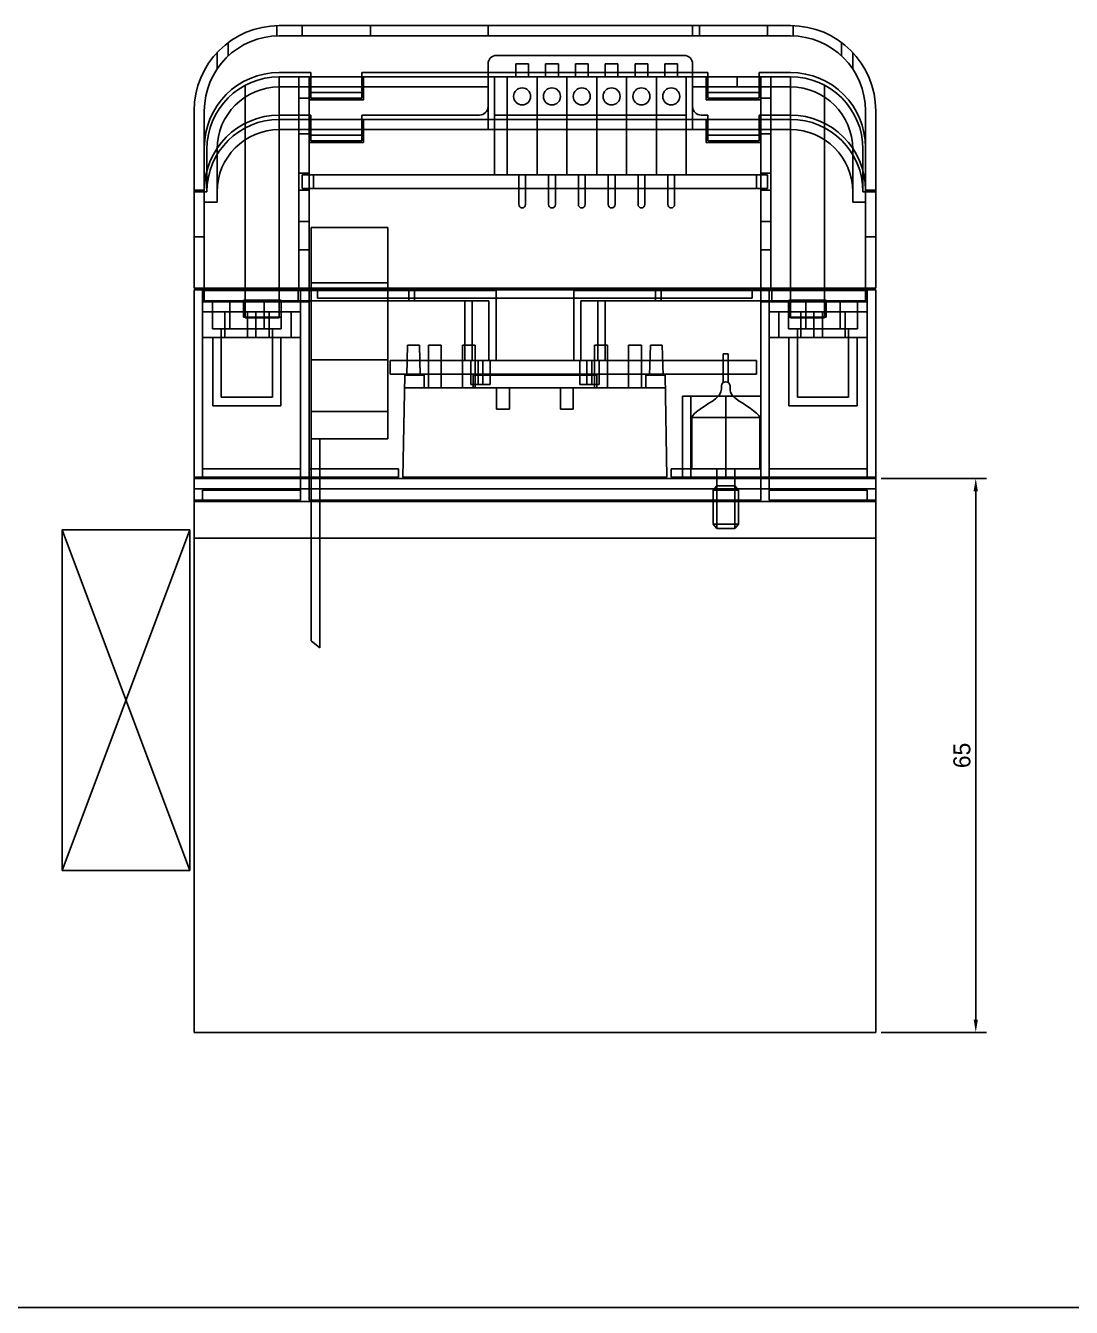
# Model space of a CAD drawing. Header units: millimetres. Extents: x 1406 to 2636, y 2148 to 2456.
# Drawn here: x 2180.8 to 2303.5, y 2147.7 to 2298.1 of the extents above; entities that cross this region are included whole.
import ezdxf

# ---------------------------------------------------------------- set-up
doc = ezdxf.new("R2010")
doc.units = ezdxf.units.MM
for name, color, linetype in [('Bus-Bar', 7, 'Continuous'), ('CASE-COVER', 7, 'Continuous'), ('CASE-상', 7, 'Continuous'), ('CASE-하', 7, 'Continuous'), ('CT', 7, 'Continuous'), ('FAN', 7, 'Continuous'), ('PCB', 7, 'Continuous'), ('SCR', 7, 'Continuous'), ('단자대', 7, 'Continuous'), ('방열판', 7, 'Continuous'), ('온도센서', 2, 'Continuous')]:
    doc.layers.add(name, color=color, linetype=linetype)
doc.dimstyles.new('ISO-25', dxfattribs={"dimtxt": 2, "dimasz": 1.5, "dimexe": 1.25, "dimexo": 0.625, "dimtad": 1, "dimtxsty": 'Standard', "dimcen": 2.5, "dimclrd": 6, "dimclre": 6, "dimclrt": 1, "dimazin": 0, "dimtfac": 1, "dimtmove": 0, "dimatfit": 3, "dimfxl": 1, "dimarcsym": 0})

# ---------------------------------------------------------------- blocks, each defined once
blk = doc.blocks.new('*D476')
at = {"color": 6, "lineweight": -2, "transparency": 16777216}
for p, q in [((2281.21, 2244.99), (2293.58, 2244.99)), ((2292.33, 2243.49), (2292.33, 2181.49)), ((2281.21, 2179.99), (2293.58, 2179.99))]:
    blk.add_line(p, q, dxfattribs=at)
at = {"color": 6, "transparency": 16777216}
for points in [[(2292.08, 2243.49), (2292.58, 2243.49), (2292.33, 2244.99)], [(2292.08, 2181.49), (2292.58, 2181.49), (2292.33, 2179.99)]]:
    blk.add_solid(points, dxfattribs=at)
at = {"layer": 'Defpoints', "color": 0, "transparency": 16777216}
for p in [(2280.59, 2244.99), (2280.59, 2179.99), (2292.33, 2179.99)]:
    blk.add_point(p, dxfattribs=at)
at = {"color": 1, "transparency": 16777216, "insert": (2290.71, 2212.49), "char_height": 2, "attachment_point": 5, "rotation": 90}
blk.add_mtext('65', dxfattribs=at)

msp = doc.modelspace()

# ---------------------------------------------------------------- linework, layer by layer
at = {"color": 1, "ltscale": 10}
msp.add_line((2635.997, 2147.723), (1406.218, 2147.723), dxfattribs=at)
at = {"layer": 'Bus-Bar', "color": 2}
for p, q in [((2201.785, 2267.035), (2201.785, 2265.835)), ((2236.038, 2267.035), (2236.038, 2258.835)), ((2245.141, 2267.035), (2245.141, 2258.835)), ((2279.394, 2267.035), (2279.394, 2265.835)), ((2232.361, 2265.835), (2232.361, 2258.835)), ((2233.21, 2265.835), (2233.21, 2258.835)), ((2235.19, 2265.835), (2235.19, 2258.835)), ((2245.99, 2265.835), (2245.99, 2258.835)), ((2247.97, 2265.835), (2247.97, 2258.835)), ((2248.818, 2265.835), (2248.818, 2258.835)), ((2232.361, 2258.835), (2233.068, 2258.835)), ((2233.068, 2258.835), (2233.917, 2258.835)), ((2233.068, 2258.835), (2233.068, 2256.035)), ((2233.917, 2258.835), (2233.917, 2256.035)), ((2234.482, 2258.835), (2236.038, 2258.835)), ((2234.482, 2258.835), (2234.482, 2256.035)), ((2235.331, 2258.835), (2235.331, 2256.035)), ((2246.697, 2258.835), (2245.141, 2258.835)), ((2245.848, 2258.835), (2245.848, 2256.035)), ((2246.697, 2258.835), (2246.697, 2256.035)), ((2248.111, 2258.835), (2247.263, 2258.835)), ((2247.263, 2258.835), (2247.263, 2256.035)), ((2248.818, 2258.835), (2248.111, 2258.835)), ((2248.111, 2258.835), (2248.111, 2256.035)), ((2233.068, 2256.035), (2235.331, 2256.035)), ((2248.111, 2256.035), (2245.848, 2256.035))]:
    msp.add_line(p, q, dxfattribs=at)
at = {"layer": 'Bus-Bar', "color": 2, "ltscale": 10}
for p, q in [((2236.038, 2267.035), (2201.785, 2267.035)), ((2212.785, 2267.035), (2212.785, 2265.835)), ((2212.785, 2267.035), (2212.785, 2265.835)), ((2225.785, 2267.035), (2225.785, 2265.835)), ((2226.442, 2267.035), (2226.442, 2265.835)), ((2245.141, 2267.035), (2279.394, 2267.035)), ((2254.738, 2267.035), (2254.738, 2265.835)), ((2255.394, 2267.035), (2255.394, 2265.835)), ((2268.394, 2267.035), (2268.394, 2265.835)), ((2235.19, 2265.835), (2201.785, 2265.835)), ((2245.99, 2265.835), (2279.394, 2265.835))]:
    msp.add_line(p, q, dxfattribs=at)
at = {"layer": 'CASE-COVER', "color": 3}
for p, q in [((2210.29, 2296.93), (2210.29, 2298.131)), ((2270.59, 2298.135), (2210.59, 2298.135)), ((2270.59, 2296.935), (2210.59, 2296.935)), ((2213.29, 2296.935), (2213.29, 2298.135)), ((2221.29, 2296.935), (2221.29, 2298.135)), ((2235.09, 2296.935), (2235.09, 2298.135)), ((2259.09, 2296.935), (2259.09, 2298.135)), ((2259.89, 2296.935), (2259.89, 2298.135)), ((2267.89, 2296.935), (2267.89, 2298.135)), ((2270.89, 2296.93), (2270.89, 2298.131)), ((2204.59, 2294.572), (2204.59, 2296.135)), ((2276.59, 2294.572), (2276.59, 2296.135)), ((2203.29, 2293.049), (2203.29, 2294.97)), ((2258.09, 2294.635), (2236.09, 2294.635)), ((2277.89, 2293.049), (2277.89, 2294.97)), ((2214.29, 2292.635), (2210.59, 2292.635)), ((2214.29, 2289.635), (2214.29, 2292.635)), ((2235.09, 2292.635), (2220.29, 2292.635)), ((2220.29, 2289.635), (2220.29, 2292.635)), ((2235.09, 2288.635), (2235.09, 2293.635)), ((2259.09, 2292.635), (2235.09, 2292.635)), ((2259.09, 2288.635), (2259.09, 2293.635)), ((2260.89, 2292.635), (2259.09, 2292.635)), ((2260.89, 2289.635), (2260.89, 2292.635)), ((2270.59, 2292.635), (2266.89, 2292.635)), ((2266.89, 2289.635), (2266.89, 2292.635)), ((2200.59, 2273.335), (2200.59, 2288.135)), ((2201.79, 2278.835), (2201.79, 2288.135)), ((2279.39, 2278.835), (2279.39, 2288.135)), ((2280.59, 2273.335), (2280.59, 2288.135)), ((2214.29, 2287.635), (2210.59, 2287.635)), ((2214.29, 2284.635), (2214.29, 2287.635)), ((2234.09, 2287.635), (2220.29, 2287.635)), ((2220.29, 2284.635), (2220.29, 2287.635)), ((2260.89, 2287.635), (2260.09, 2287.635)), ((2260.89, 2284.635), (2260.89, 2287.635)), ((2270.59, 2287.635), (2266.89, 2287.635)), ((2266.89, 2284.635), (2266.89, 2287.635)), ((2200.59, 2278.835), (2201.79, 2278.835)), ((2201.79, 2273.335), (2201.79, 2278.835)), ((2279.39, 2273.335), (2279.39, 2278.835)), ((2280.59, 2278.835), (2279.39, 2278.835)), ((2200.59, 2273.335), (2201.79, 2273.335)), ((2279.39, 2273.335), (2280.59, 2273.335))]:
    msp.add_line(p, q, dxfattribs=at)
at = {"layer": 'CASE-COVER', "color": 3, "ltscale": 10}
for p, q in [((2214.29, 2290.935), (2220.29, 2290.935)), ((2266.89, 2290.935), (2260.89, 2290.935)), ((2214.29, 2290.285), (2220.29, 2290.285)), ((2214.29, 2289.635), (2220.29, 2289.635)), ((2266.89, 2290.285), (2260.89, 2290.285)), ((2266.89, 2289.635), (2260.89, 2289.635)), ((2214.29, 2285.935), (2220.29, 2285.935)), ((2214.29, 2285.285), (2220.29, 2285.285)), ((2266.89, 2285.935), (2260.89, 2285.935)), ((2266.89, 2285.285), (2260.89, 2285.285)), ((2214.29, 2284.635), (2220.29, 2284.635)), ((2266.89, 2284.635), (2260.89, 2284.635))]:
    msp.add_line(p, q, dxfattribs=at)
at = {"layer": 'CASE-COVER', "color": 3}
for centre, radius, start, end in [((2210.59, 2288.135), 10, 90, 180), ((2210.59, 2288.135), 8.8, 90, 180), ((2270.59, 2288.135), 10, 0, 90), ((2270.59, 2288.135), 8.8, 0, 90), ((2236.09, 2293.635), 1, 90, 180), ((2258.09, 2293.635), 1, 360, 90), ((2210.59, 2283.835), 8.8, 90, 180), ((2270.59, 2283.835), 8.8, 0, 90), ((2234.09, 2288.635), 1, 270, 360), ((2260.09, 2288.635), 1, 180, 270), ((2210.59, 2278.835), 8.8, 90, 180), ((2270.59, 2278.835), 8.8, 0, 90)]:
    msp.add_arc(centre, radius, start, end, dxfattribs=at)
at = {"layer": 'CASE-상', "color": 2, "ltscale": 10}
for p, q in [((2206.59, 2286.135), (2206.59, 2291.135)), ((2210.59, 2287.135), (2210.59, 2292.135)), ((2212.89, 2287.135), (2212.89, 2292.135)), ((2214.09, 2289.635), (2214.09, 2292.135)), ((2220.49, 2289.435), (2220.49, 2292.135)), ((2235.09, 2287.135), (2235.09, 2292.135)), ((2259.09, 2287.135), (2259.09, 2292.135)), ((2260.69, 2289.435), (2260.69, 2292.135)), ((2260.84, 2290.935), (2260.84, 2292.135)), ((2264.34, 2290.935), (2264.34, 2292.135)), ((2267.09, 2289.635), (2267.09, 2292.135)), ((2268.29, 2287.135), (2268.29, 2292.135)), ((2270.59, 2287.135), (2270.59, 2292.135)), ((2274.59, 2286.135), (2274.59, 2291.135)), ((2214.09, 2287.135), (2214.09, 2289.635)), ((2267.09, 2287.135), (2267.09, 2289.635)), ((2210.59, 2263.835), (2210.59, 2287.135)), ((2212.89, 2267.335), (2212.89, 2287.135)), ((2214.09, 2284.435), (2214.09, 2287.135)), ((2220.49, 2284.435), (2220.49, 2287.135)), ((2235.09, 2285.935), (2235.09, 2287.135)), ((2259.09, 2285.935), (2259.09, 2287.135)), ((2260.69, 2284.435), (2260.69, 2287.135)), ((2267.09, 2284.435), (2267.09, 2287.135)), ((2268.29, 2267.335), (2268.29, 2287.135)), ((2270.59, 2263.835), (2270.59, 2287.135)), ((2206.59, 2263.835), (2206.59, 2286.135)), ((2274.59, 2263.835), (2274.59, 2286.135)), ((2202.09, 2283.635), (2202.09, 2278.635)), ((2203.29, 2283.635), (2203.29, 2277.435)), ((2214.09, 2267.335), (2214.09, 2284.435)), ((2267.09, 2267.335), (2267.09, 2284.435)), ((2277.89, 2283.635), (2277.89, 2277.435)), ((2279.09, 2283.635), (2279.09, 2278.635)), ((2200.59, 2278.635), (2200.59, 2267.335)), ((2201.79, 2277.435), (2201.79, 2267.335)), ((2279.39, 2277.435), (2279.39, 2267.335)), ((2280.59, 2278.635), (2280.59, 2267.335)), ((2215.09, 2266.135), (2215.09, 2267.335)), ((2266.09, 2266.135), (2266.09, 2267.335))]:
    msp.add_line(p, q, dxfattribs=at)
at = {"layer": 'CASE-상', "color": 2}
for p, q in [((2270.59, 2292.135), (2210.59, 2292.135)), ((2214.09, 2290.935), (2210.59, 2290.935)), ((2220.49, 2290.935), (2214.09, 2290.935)), ((2235.09, 2290.935), (2220.49, 2290.935)), ((2259.09, 2290.935), (2267.09, 2290.935)), ((2267.09, 2290.935), (2270.59, 2290.935)), ((2214.09, 2289.635), (2212.89, 2289.635)), ((2220.49, 2289.435), (2214.09, 2289.435)), ((2260.69, 2289.435), (2267.09, 2289.435)), ((2267.09, 2289.635), (2268.29, 2289.635)), ((2270.59, 2287.135), (2210.59, 2287.135)), ((2214.09, 2285.935), (2210.59, 2285.935)), ((2214.09, 2285.435), (2212.89, 2285.435)), ((2220.49, 2285.935), (2214.09, 2285.935)), ((2270.59, 2285.935), (2220.49, 2285.935)), ((2260.69, 2285.935), (2267.09, 2285.935)), ((2267.09, 2285.935), (2270.59, 2285.935)), ((2267.09, 2285.435), (2268.29, 2285.435)), ((2220.49, 2284.435), (2214.09, 2284.435)), ((2260.69, 2284.435), (2267.09, 2284.435)), ((2214.09, 2280.835), (2212.89, 2280.835)), ((2267.09, 2280.835), (2268.29, 2280.835)), ((2214.09, 2278.835), (2212.89, 2278.835)), ((2267.09, 2278.835), (2268.29, 2278.835)), ((2202.09, 2278.635), (2200.59, 2278.635)), ((2203.29, 2277.435), (2201.79, 2277.435)), ((2277.89, 2277.435), (2279.39, 2277.435)), ((2279.09, 2278.635), (2280.59, 2278.635)), ((2214.09, 2275.135), (2212.89, 2275.135)), ((2267.09, 2275.135), (2268.29, 2275.135)), ((2214.09, 2271.835), (2212.89, 2271.835)), ((2267.09, 2271.835), (2268.29, 2271.835)), ((2280.59, 2267.335), (2200.59, 2267.335)), ((2210.59, 2265.835), (2206.59, 2265.835)), ((2266.09, 2266.135), (2215.09, 2266.135)), ((2270.59, 2265.835), (2274.59, 2265.835)), ((2206.59, 2263.835), (2210.59, 2263.835)), ((2274.59, 2263.835), (2270.59, 2263.835))]:
    msp.add_line(p, q, dxfattribs=at)
at = {"layer": 'CASE-상', "color": 2, "ltscale": 10}
for centre, radius, start, end in [((2210.59, 2283.635), 8.5, 90, 180), ((2210.59, 2283.635), 7.3, 90, 180), ((2270.59, 2283.635), 8.5, 0, 90), ((2270.59, 2283.635), 7.3, 0, 90), ((2210.59, 2278.635), 8.5, 90, 180), ((2270.59, 2278.635), 8.5, 0, 90), ((2210.59, 2278.635), 7.3, 90, 180), ((2270.59, 2278.635), 7.3, 0, 90)]:
    msp.add_arc(centre, radius, start, end, dxfattribs=at)
at = {"layer": 'CASE-하', "color": 5}
for p, q in [((2280.59, 2267.135), (2200.59, 2267.135)), ((2213.09, 2267.135), (2213.09, 2245.135)), ((2214.09, 2267.135), (2214.09, 2245.135)), ((2267.09, 2267.135), (2267.09, 2245.135)), ((2268.09, 2267.135), (2268.09, 2245.135)), ((2201.59, 2265.735), (2213.09, 2265.735)), ((2202.744, 2265.735), (2202.744, 2262.535)), ((2204.765, 2265.735), (2204.765, 2262.535)), ((2210.79, 2265.935), (2206.39, 2265.935)), ((2208.806, 2265.735), (2208.806, 2262.535)), ((2210.827, 2265.735), (2210.827, 2262.535)), ((2213.09, 2265.735), (2214.09, 2265.735)), ((2267.09, 2265.735), (2268.09, 2265.735)), ((2279.59, 2265.735), (2268.09, 2265.735)), ((2270.353, 2265.735), (2270.353, 2262.535)), ((2270.39, 2265.935), (2274.79, 2265.935)), ((2272.373, 2265.735), (2272.373, 2262.535)), ((2276.415, 2265.735), (2276.415, 2262.535)), ((2278.435, 2265.735), (2278.435, 2262.535)), ((2201.59, 2264.535), (2213.09, 2264.535)), ((2210.79, 2263.935), (2206.39, 2263.935)), ((2206.84, 2264.535), (2206.84, 2261.535)), ((2207.84, 2264.535), (2207.84, 2261.535)), ((2211.98, 2264.535), (2211.98, 2261.535)), ((2279.59, 2264.535), (2268.09, 2264.535)), ((2269.199, 2264.535), (2269.199, 2261.535)), ((2270.39, 2263.935), (2274.79, 2263.935)), ((2273.34, 2264.535), (2273.34, 2261.535)), ((2274.34, 2264.535), (2274.34, 2261.535)), ((2202.744, 2262.535), (2210.827, 2262.535)), ((2203.785, 2262.535), (2203.785, 2254.535)), ((2209.785, 2262.535), (2209.785, 2254.535)), ((2278.435, 2262.535), (2270.353, 2262.535)), ((2271.394, 2262.535), (2271.394, 2254.535)), ((2277.394, 2262.535), (2277.394, 2254.535)), ((2201.59, 2261.535), (2211.98, 2261.535)), ((2202.785, 2261.535), (2202.785, 2253.535)), ((2210.785, 2261.535), (2210.785, 2253.535)), ((2211.98, 2261.535), (2213.09, 2261.535)), ((2269.199, 2261.535), (2268.09, 2261.535)), ((2279.59, 2261.535), (2269.199, 2261.535)), ((2270.394, 2261.535), (2270.394, 2253.535)), ((2278.394, 2261.535), (2278.394, 2253.535)), ((2202.785, 2253.535), (2210.785, 2253.535)), ((2203.785, 2254.535), (2209.785, 2254.535)), ((2257.891, 2254.635), (2257.891, 2245.135)), ((2267.09, 2254.635), (2257.891, 2254.635)), ((2258.891, 2254.635), (2258.891, 2245.135)), ((2262.99, 2254.635), (2262.99, 2245.135)), ((2278.394, 2253.535), (2270.394, 2253.535)), ((2277.394, 2254.535), (2271.394, 2254.535)), ((2213.09, 2246.135), (2201.59, 2246.135)), ((2224.59, 2246.135), (2214.09, 2246.135)), ((2267.09, 2246.135), (2256.59, 2246.135)), ((2279.59, 2246.135), (2268.09, 2246.135)), ((2224.59, 2245.135), (2200.59, 2245.135)), ((2213.09, 2245.135), (2213.09, 2242.435)), ((2214.09, 2245.135), (2214.09, 2242.435)), ((2280.59, 2245.135), (2256.59, 2245.135)), ((2267.09, 2245.135), (2267.09, 2242.435)), ((2268.09, 2245.135), (2268.09, 2242.435)), ((2201.59, 2243.635), (2213.09, 2243.635)), ((2268.09, 2243.635), (2279.59, 2243.635)), ((2200.59, 2242.435), (2213.09, 2242.435)), ((2214.09, 2242.435), (2267.09, 2242.435)), ((2268.09, 2242.435), (2280.59, 2242.435))]:
    msp.add_line(p, q, dxfattribs=at)
at = {"layer": 'CASE-하', "color": 5, "ltscale": 10}
for p, q in [((2200.59, 2267.135), (2200.59, 2242.435)), ((2201.59, 2267.135), (2201.59, 2246.135)), ((2279.59, 2267.135), (2279.59, 2246.135)), ((2280.59, 2267.135), (2280.59, 2242.435)), ((2206.39, 2263.935), (2206.39, 2265.935)), ((2210.79, 2263.935), (2210.79, 2265.935)), ((2270.39, 2263.935), (2270.39, 2265.935)), ((2274.79, 2263.935), (2274.79, 2265.935)), ((2204.187, 2261.535), (2204.187, 2264.535)), ((2209.383, 2261.535), (2209.383, 2264.535)), ((2271.797, 2261.535), (2271.797, 2264.535)), ((2276.992, 2261.535), (2276.992, 2264.535)), ((2201.59, 2246.135), (2201.59, 2245.135)), ((2224.59, 2245.135), (2224.59, 2246.135)), ((2256.59, 2245.135), (2256.59, 2246.135)), ((2279.59, 2246.135), (2279.59, 2245.135)), ((2201.59, 2243.635), (2201.59, 2242.435)), ((2279.59, 2243.635), (2279.59, 2242.435))]:
    msp.add_line(p, q, dxfattribs=at)
at = {"layer": 'CT', "color": 1}
for p, q in [((2214.34, 2274.435), (2223.34, 2274.435)), ((2214.34, 2274.435), (2214.34, 2249.654)), ((2223.34, 2249.654), (2223.34, 2274.435)), ((2214.34, 2267.935), (2223.34, 2267.935)), ((2214.34, 2258.935), (2223.34, 2258.935)), ((2214.34, 2252.852), (2223.34, 2252.852)), ((2214.34, 2249.654), (2214.34, 2225.94)), ((2214.34, 2249.654), (2223.34, 2249.654)), ((2215.34, 2249.654), (2215.34, 2225.101)), ((2215.34, 2225.101), (2214.34, 2225.94))]:
    msp.add_line(p, q, dxfattribs=at)
at = {"layer": 'FAN', "color": 5}
for p, q in [((2185.09, 2238.985), (2200.09, 2198.985)), ((2200.09, 2238.985), (2185.09, 2198.985)), ((2185.09, 2238.985), (2185.09, 2198.985)), ((2185.09, 2238.985), (2200.09, 2238.985)), ((2200.09, 2238.985), (2200.09, 2198.985)), ((2185.09, 2198.985), (2200.09, 2198.985))]:
    msp.add_line(p, q, dxfattribs=at)
at = {"layer": 'PCB', "color": 1}
for p, q in [((2213.29, 2280.635), (2213.29, 2279.035)), ((2213.29, 2280.635), (2267.89, 2280.635)), ((2214.59, 2280.635), (2214.59, 2279.035)), ((2266.59, 2280.635), (2266.59, 2279.035)), ((2267.89, 2280.635), (2267.89, 2279.035)), ((2213.29, 2279.035), (2267.89, 2279.035)), ((2266.59, 2258.835), (2223.59, 2258.835)), ((2223.59, 2258.835), (2223.59, 2257.235)), ((2266.59, 2258.835), (2266.59, 2257.235)), ((2266.59, 2257.235), (2223.59, 2257.235))]:
    msp.add_line(p, q, dxfattribs=at)
at = {"layer": 'SCR', "color": 3, "ltscale": 10}
for p, q in [((2225.54, 2257.135), (2225.64, 2260.635)), ((2225.64, 2260.635), (2227.04, 2260.635)), ((2227.14, 2257.135), (2227.04, 2260.635)), ((2228.09, 2260.635), (2229.59, 2260.635)), ((2228.09, 2255.635), (2228.09, 2260.635)), ((2229.59, 2255.635), (2229.59, 2260.635)), ((2232.09, 2260.635), (2233.59, 2260.635)), ((2232.09, 2255.635), (2232.09, 2260.635)), ((2233.59, 2255.635), (2233.59, 2260.635)), ((2247.59, 2260.635), (2249.09, 2260.635)), ((2247.59, 2255.635), (2247.59, 2260.635)), ((2249.09, 2255.635), (2249.09, 2260.635)), ((2251.59, 2260.635), (2253.09, 2260.635)), ((2251.59, 2255.635), (2251.59, 2260.635)), ((2253.09, 2255.635), (2253.09, 2260.635)), ((2254.04, 2257.135), (2254.14, 2260.635)), ((2255.54, 2260.635), (2254.14, 2260.635)), ((2255.64, 2257.135), (2255.54, 2260.635)), ((2225.318, 2257.135), (2225.09, 2245.135)), ((2225.318, 2257.135), (2227.59, 2257.135)), ((2227.59, 2255.635), (2227.59, 2257.135)), ((2233.34, 2257.135), (2247.84, 2257.135)), ((2233.34, 2255.635), (2233.34, 2257.135)), ((2247.84, 2255.635), (2247.84, 2257.135)), ((2255.861, 2257.135), (2253.59, 2257.135)), ((2253.59, 2255.635), (2253.59, 2257.135)), ((2256.09, 2245.135), (2255.861, 2257.135)), ((2225.29, 2255.635), (2255.89, 2255.635)), ((2225.29, 2255.635), (2255.89, 2255.635)), ((2236.09, 2253.135), (2236.09, 2255.635)), ((2237.59, 2253.135), (2237.59, 2255.635)), ((2243.59, 2253.135), (2243.59, 2255.635)), ((2245.09, 2253.135), (2245.09, 2255.635)), ((2236.09, 2253.135), (2237.59, 2253.135)), ((2243.59, 2253.135), (2245.09, 2253.135)), ((2225.09, 2245.135), (2256.09, 2245.135))]:
    msp.add_line(p, q, dxfattribs=at)
at = {"layer": '단자대', "color": 5}
for p, q in [((2239.84, 2293.635), (2238.34, 2293.635)), ((2238.34, 2292.135), (2238.34, 2293.635)), ((2239.84, 2292.135), (2239.84, 2293.635)), ((2243.34, 2293.635), (2241.84, 2293.635)), ((2241.84, 2292.135), (2241.84, 2293.635)), ((2243.34, 2292.135), (2243.34, 2293.635)), ((2246.84, 2293.635), (2245.34, 2293.635)), ((2245.34, 2292.135), (2245.34, 2293.635)), ((2246.84, 2292.135), (2246.84, 2293.635)), ((2250.34, 2293.635), (2248.84, 2293.635)), ((2248.84, 2292.135), (2248.84, 2293.635)), ((2250.34, 2292.135), (2250.34, 2293.635)), ((2253.84, 2293.635), (2252.34, 2293.635)), ((2252.34, 2292.135), (2252.34, 2293.635)), ((2253.84, 2292.135), (2253.84, 2293.635)), ((2257.34, 2293.635), (2255.84, 2293.635)), ((2255.84, 2292.135), (2255.84, 2293.635)), ((2257.34, 2292.135), (2257.34, 2293.635)), ((2235.84, 2280.635), (2235.84, 2292.135)), ((2258.34, 2292.135), (2235.84, 2292.135)), ((2237.34, 2280.635), (2237.34, 2292.135)), ((2240.84, 2280.635), (2240.84, 2292.135)), ((2244.34, 2280.635), (2244.34, 2292.135)), ((2247.84, 2280.635), (2247.84, 2292.135)), ((2251.34, 2280.635), (2251.34, 2292.135)), ((2254.84, 2280.635), (2254.84, 2292.135)), ((2258.34, 2280.635), (2258.34, 2292.135)), ((2235.84, 2287.635), (2258.34, 2287.635)), ((2235.84, 2280.635), (2258.34, 2280.635)), ((2238.69, 2280.635), (2238.69, 2277.135)), ((2239.49, 2280.635), (2239.49, 2277.135)), ((2242.19, 2280.635), (2242.19, 2277.135)), ((2242.99, 2280.635), (2242.99, 2277.135)), ((2245.69, 2280.635), (2245.69, 2277.135)), ((2246.49, 2280.635), (2246.49, 2277.135)), ((2249.19, 2280.635), (2249.19, 2277.135)), ((2249.99, 2280.635), (2249.99, 2277.135)), ((2252.69, 2280.635), (2252.69, 2277.135)), ((2253.49, 2280.635), (2253.49, 2277.135)), ((2256.19, 2280.635), (2256.19, 2277.135)), ((2256.99, 2280.635), (2256.99, 2277.135))]:
    msp.add_line(p, q, dxfattribs=at)
for centre in [(2239.09, 2289.835), (2242.59, 2289.835), (2246.09, 2289.835), (2249.59, 2289.835), (2253.09, 2289.835), (2256.59, 2289.835)]:
    msp.add_circle(centre, 1, dxfattribs=at)
for centre in [(2239.09, 2277.135), (2242.59, 2277.135), (2246.09, 2277.135), (2249.59, 2277.135), (2253.09, 2277.135), (2256.59, 2277.135)]:
    msp.add_arc(centre, 0.4, 180, 0, dxfattribs=at)
at = {"layer": '방열판'}
for p, q in [((2280.59, 2244.985), (2200.59, 2244.985)), ((2200.59, 2244.985), (2200.59, 2179.985)), ((2280.59, 2179.985), (2280.59, 2244.985)), ((2280.59, 2243.785), (2200.59, 2243.785)), ((2280.59, 2242.285), (2200.59, 2242.285)), ((2280.59, 2237.985), (2200.59, 2237.985)), ((2200.59, 2179.985), (2280.59, 2179.985))]:
    msp.add_line(p, q, dxfattribs=at)
at = {"layer": '온도센서'}
for p, q in [((2262.686, 2259.635), (2263.286, 2259.635)), ((2262.686, 2259.635), (2262.686, 2256.235)), ((2263.286, 2259.635), (2263.286, 2256.235)), ((2258.987, 2252.132), (2266.989, 2252.132)), ((2258.989, 2252.135), (2258.989, 2246.135)), ((2262.99, 2252.132), (2262.99, 2246.135)), ((2266.989, 2252.132), (2266.989, 2246.135)), ((2258.989, 2246.135), (2266.989, 2246.135)), ((2261.94, 2246.135), (2261.94, 2239.135)), ((2264.04, 2246.135), (2264.04, 2239.135)), ((2261.49, 2243.635), (2261.94, 2244.135)), ((2261.49, 2243.635), (2261.49, 2239.635)), ((2261.49, 2243.635), (2264.49, 2243.635)), ((2261.94, 2244.135), (2264.04, 2244.135)), ((2264.49, 2243.635), (2264.04, 2244.135)), ((2264.49, 2239.635), (2264.49, 2243.635)), ((2261.49, 2239.635), (2261.94, 2239.135)), ((2261.49, 2239.635), (2264.49, 2239.635)), ((2261.94, 2239.135), (2264.04, 2239.135)), ((2264.49, 2239.635), (2264.04, 2239.135))]:
    msp.add_line(p, q, dxfattribs=at)
msp.add_arc((2262.99, 2255.835), 0.5, 3.77278, 176.22722, dxfattribs=at)
for points in [[(2258.989, 2252.132), (2259.144, 2252.788), (2262.74, 2254.61), (2262.452, 2255.339), (2262.492, 2255.868)], [(2266.987, 2252.132), (2266.836, 2252.788), (2263.239, 2254.61), (2263.528, 2255.339), (2263.489, 2255.868)]]:
    msp.add_open_spline(points, degree=3, knots=[10.8982582, 10.8982582, 10.8982582, 10.8982582, 12.430379, 13.9666082, 13.9666082, 13.9666082, 13.9666082], dxfattribs=at)

# ---------------------------------------------------------------- dimensions: what is measured, and where the dimension line sits
dim = msp.add_linear_dim(base=(2292.335, 2179.985), p1=(2280.59, 2244.985), p2=(2280.59, 2179.985), angle=90, dimstyle='ISO-25')
dim.commit()
dim.dimension.update_dxf_attribs({"geometry": '*D476', "text_midpoint": (2290.71, 2212.485)})

doc.saveas('drawing.dxf')
